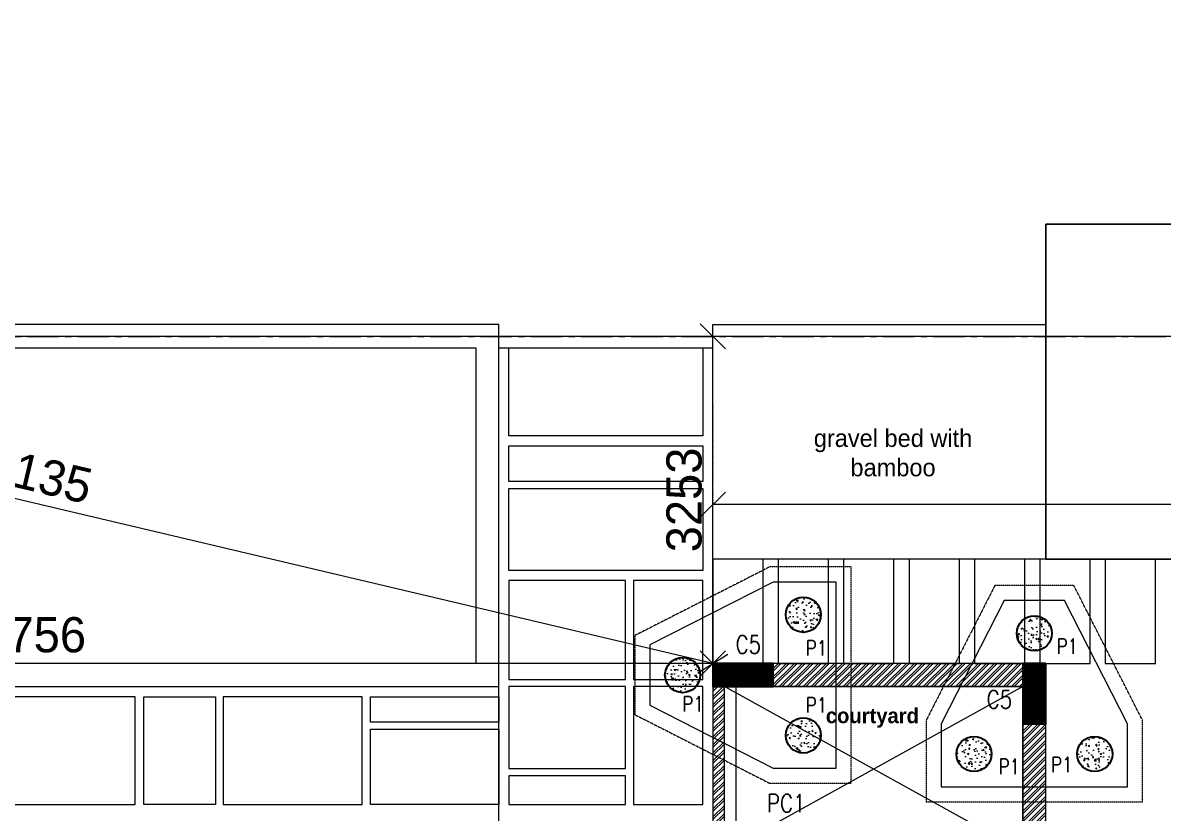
# Model space of a CAD drawing. Header units: metres. Extents: x 5205117 to 5948571, y 646915 to 1143748.
# Drawn here: x 5611724 to 5623055, y 805482 to 813341 of the extents above; entities that cross this region are included whole.
import ezdxf

# ---------------------------------------------------------------- set-up
doc = ezdxf.new("R2010")
doc.units = ezdxf.units.M
doc.header["$MEASUREMENT"] = 0
doc.header["$PDMODE"] = 35
doc.header["$PDSIZE"] = 10
for name, pattern in [('CENTER', [2, 1.25, -0.25, 0.25, -0.25]), ('DASHED', [0.75, 0.5, -0.25]), ('DOT2', [0.125, 0, -0.125]), ('HIDDEN', [0.375, 0.25, -0.125])]:
    doc.linetypes.add(name, pattern=pattern)
doc.layers.get('0').update_dxf_attribs({"color": 1, "linetype": 'DASHED', "lineweight": 30})
for name, color, linetype, lineweight in [('A-Center line', 1, 'CENTER', 9), ('dim start point', 10, 'Continuous', 0), ('PLOT', 7, 'Continuous', 5), ('S-COLUMN & WALL', 5, 'Continuous', 30), ('S-COLUMN_H', 250, 'Continuous', 0), ('S-FOUND-EXCAVATION', 253, 'HIDDEN', 0), ('S-FOUND-FOOTING', 7, 'Continuous', 15), ('S-PILE', 96, 'Continuous', 30), ('S-TEXT COL.', 1, 'Continuous', 0), ('S-TEXT PILE', 7, 'Continuous', 0)]:
    doc.layers.add(name, color=color, linetype=linetype, lineweight=lineweight)
doc.layers.add('A-GF', color=8, linetype='Continuous', lineweight=0, transparency=0.5)
doc.styles.add('CENTURY GOTHIC', font='GOTHIC.TTF')
doc.styles.add('MtXpl_Century_Gothic', font='GOTHICB.TTF')
doc.styles.add('SETU 1', font='romans.shx', dxfattribs={"width": 0.8})
doc.styles.get("Standard").update_dxf_attribs({"font": 'GOTHIC.TTF'})
doc.dimstyles.get("Standard").update_dxf_attribs({"dimtxt": 2, "dimasz": 1, "dimexe": 0, "dimexo": 0, "dimgap": 0.1, "dimtad": 1, "dimdsep": 46, "dimtxsty": 'Standard', "dimblk": 'OBLIQUE', "dimcen": 0.1, "dimclrd": 256, "dimclre": 256, "dimclrt": 256, "dimadec": 0, "dimazin": 0, "dimtfac": 1, "dimtofl": 0, "dimtmove": 1, "dimatfit": 2, "dimldrblk": 'OPEN90', "dimfxl": 1, "dimtolj": 1, "dimtzin": 0, "dimlwd": -1, "dimlwe": -1, "dimarcsym": 0})

# ---------------------------------------------------------------- blocks, each defined once
blk = doc.blocks.new('P2')
at = {"layer": 'S-PILE', "lineweight": 0}
h = blk.add_hatch(dxfattribs=at)
h.set_pattern_fill('AR-CONC', color=256, scale=20)
h.set_pattern_definition([(50, (0, 0), (143.4520365201507, -12.55042699651902), [15, -165]), (355, (0, 0), (-27.7502667226, 150.4384267400024), [12, -132]), (100.45144446, (11.9543362, -1.0458688), (115.7017693454224, 137.8879981937259), [12.74803839999999, -140.2284223999999]), (46.1842, (0, 40), (213.4482661343145, -33.10385615861531), [22.5, -247.5]), (96.63563549000003, (17.787349, 37.2413386), (186.9323891348456, 194.8237201549101), [19.1220684, -210.3427519999999]), (351.18416399, (0, 40), (186.9323890109546, 194.823720053998), [18, -198.0000002]), (21, (20, 30), (119.3814104236923, -80.52377813306776), [15, -165]), (326, (20, 30), (48.66306638431634, 145.0300090093706), [12, -132]), (71.45144474, (29.94845080000001, 23.2896852), (168.0444753459942, 64.50623056127077), [12.748038, -140.2284224]), (37.5, (0, 0), (2.431971063458133, 66.5787707662623), [0, -130.4, 0, -134, 0, -132.5]), (7.499999999999999, (0, 0), (52.61390748842972, 78.88234237647205), [0, -76.39999999999999, 0, -127.4, 0, -50.5]), (327.5, (-44.59999999999999, 0), (106.7644872344818, -4.510974346875951), [0, -50, 0, -156, 0, -207]), (317.5, (-64.6, 0), (116.6372338684772, 20.02099646646354), [0, -65, 0, -103.6, 0, -147])])
edge = h.paths.add_edge_path()
edge.add_arc((0, 0), 175, 0, 360)
at = {"layer": 'S-PILE'}
blk.add_circle((0, 0), 175, dxfattribs=at)
blk = doc.blocks.new('_Oblique')
at = {"color": 0, "linetype": 'ByBlock', "lineweight": -2}
blk.add_line((-0.5, -0.5), (0.5, 0.5), dxfattribs=at)
blk = doc.blocks.new('*D717')
at = {"layer": 'Defpoints', "color": 0, "ltscale": 5, "transparency": 16777216}
for p in [(5604824.077385905, 810223.1959077073), (5604824.078498544, 810223.2006128607), (5618580.129803659, 806970.2669088675)]:
    blk.add_point(p, dxfattribs=at)
at = {"layer": 'dim start point', "linetype": 'DOT2', "ltscale": 5, "transparency": 16777216}
for p, q in [((5604824.077385905, 810223.1959077073), (5604824.078498544, 810223.2006128607)), ((5618580.129803659, 806970.2669088675), (5618580.130916298, 806970.2716140207))]:
    blk.add_line(p, q, dxfattribs=at)
at = {"layer": 'dim start point', "color": 1, "ltscale": 5, "transparency": 16777216}
blk.add_line((5618580.130916298, 806970.2716140207), (5604824.078498544, 810223.2006128607), dxfattribs=at)
at = {"layer": 'dim start point', "color": 1, "ltscale": 5, "transparency": 16777216, "xscale": 250, "yscale": 250, "zscale": 250}
for p, rotation in [((5604824.078498544, 810223.2006128607), 166.6955188951091), ((5618580.130916298, 806970.2716140207), 346.6955188951091)]:
    blk.add_blockref('_Oblique', p, dxfattribs=dict(at, rotation=rotation))
at = {"layer": 'dim start point', "color": 1, "ltscale": 5, "transparency": 16777216, "insert": (5611767.415236819, 808872.922610638), "char_height": 350, "attachment_point": 5, "rotation": 346.6955188951091}
blk.add_mtext('\\A1;14135', dxfattribs=at)
blk = doc.blocks.new('_Open90')
at = {"color": 0, "linetype": 'ByBlock', "lineweight": -2}
for p, q in [((-0.5, 0.5), (0, 0)), ((0, 0), (-1, 0)), ((0, 0), (-0.5, -0.5))]:
    blk.add_line(p, q, dxfattribs=at)
blk = doc.blocks.new('*D718')
at = {"layer": 'Defpoints', "color": 0, "ltscale": 5, "transparency": 16777216}
for p in [(5618580.129804615, 810223.1959077078), (5620451.777131904, 810223.1959077078), (5620451.777131904, 806970.2669088684)]:
    blk.add_point(p, dxfattribs=at)
at = {"layer": 'dim start point', "linetype": 'DOT2', "ltscale": 5, "transparency": 16777216}
for p, q in [((5620451.777131904, 810223.1959077078), (5618580.129804615, 810223.1959077078)), ((5620451.777131904, 806970.2669088684), (5618580.129804615, 806970.2669088684))]:
    blk.add_line(p, q, dxfattribs=at)
at = {"layer": 'dim start point', "color": 1, "ltscale": 5, "transparency": 16777216}
blk.add_line((5618580.129804615, 806970.2669088684), (5618580.129804615, 810223.1959077078), dxfattribs=at)
at = {"layer": 'dim start point', "color": 1, "ltscale": 5, "transparency": 16777216, "xscale": 250, "yscale": 250, "zscale": 250}
for p, rotation in [((5618580.129804615, 810223.1959077078), 90), ((5618580.129804615, 806970.2669088684), 270)]:
    blk.add_blockref('_Oblique', p, dxfattribs=dict(at, rotation=rotation))
at = {"layer": 'dim start point', "color": 1, "ltscale": 5, "transparency": 16777216, "insert": (5618296.326269605, 808596.7314082863), "char_height": 350, "attachment_point": 5, "rotation": 90}
blk.add_mtext('\\A1;3253', dxfattribs=at)
blk = doc.blocks.new('*D719')
at = {"layer": 'Defpoints', "color": 0, "ltscale": 5, "transparency": 16777216}
for p in [(5604824.09839579, 806970.2669088675), (5618580.129804613, 806827.7766421365), (5604824.09839579, 806378.3893854052)]:
    blk.add_point(p, dxfattribs=at)
at = {"layer": 'dim start point', "linetype": 'DOT2', "ltscale": 5, "transparency": 16777216}
for p, q in [((5604824.09839579, 806378.3893854052), (5604824.09839579, 806970.2669088675)), ((5618580.129804613, 806827.7766421365), (5618580.129804613, 806970.2669088675))]:
    blk.add_line(p, q, dxfattribs=at)
at = {"layer": 'dim start point', "color": 1, "ltscale": 5, "transparency": 16777216}
blk.add_line((5618580.129804613, 806970.2669088675), (5604824.09839579, 806970.2669088675), dxfattribs=at)
at = {"layer": 'dim start point', "color": 1, "ltscale": 5, "transparency": 16777216, "xscale": 250, "yscale": 250, "zscale": 250, "rotation": 180}
blk.add_blockref('_Oblique', (5604824.09839579, 806970.2669088675), dxfattribs=at)
at = {"layer": 'dim start point', "color": 1, "ltscale": 5, "transparency": 16777216, "xscale": 250, "yscale": 250, "zscale": 250}
blk.add_blockref('_Oblique', (5618580.129804613, 806970.2669088675), dxfattribs=at)
at = {"layer": 'dim start point', "color": 1, "ltscale": 5, "transparency": 16777216, "insert": (5611702.114100202, 807254.0704438777), "char_height": 350, "attachment_point": 5}
blk.add_mtext('\\A1;13756', dxfattribs=at)
blk = doc.blocks.new('*D723')
at = {"layer": 'Defpoints', "color": 0, "ltscale": 5, "transparency": 16777216}
for p in [(5618580.129804615, 809546.2904261367), (5634225.129804617, 809546.2904261367), (5618580.129804615, 808550.3449838384)]:
    blk.add_point(p, dxfattribs=at)
at = {"layer": 'dim start point', "linetype": 'DOT2', "ltscale": 5, "transparency": 16777216}
for p, q in [((5618580.129804615, 809546.2904261367), (5618580.129804615, 808550.3449838384)), ((5634225.129804617, 809546.2904261367), (5634225.129804617, 808550.3449838384))]:
    blk.add_line(p, q, dxfattribs=at)
at = {"layer": 'dim start point', "color": 1, "ltscale": 5, "transparency": 16777216}
blk.add_line((5634225.129804617, 808550.3449838384), (5618580.129804615, 808550.3449838384), dxfattribs=at)
at = {"layer": 'dim start point', "color": 1, "ltscale": 5, "transparency": 16777216, "xscale": 250, "yscale": 250, "zscale": 250, "rotation": 180}
blk.add_blockref('_Oblique', (5618580.129804615, 808550.3449838384), dxfattribs=at)
at = {"layer": 'dim start point', "color": 1, "ltscale": 5, "transparency": 16777216, "xscale": 250, "yscale": 250, "zscale": 250}
blk.add_blockref('_Oblique', (5634225.129804617, 808550.3449838384), dxfattribs=at)
at = {"layer": 'dim start point', "color": 1, "ltscale": 5, "transparency": 16777216, "insert": (5626402.629804617, 808834.1485188486), "char_height": 350, "attachment_point": 5}
blk.add_mtext('\\A1;15645', dxfattribs=at)

msp = doc.modelspace()

# ---------------------------------------------------------------- hatches: boundary and pattern name
at = {"layer": 'A-GF', "ltscale": 5}
h = msp.add_hatch(dxfattribs=at)
h.set_pattern_fill('ANSI32', color=256, scale=150)
h.set_pattern_definition([(45.00000000000002, (2167256.310370587, 417492.5538068599), (-39.77475644174333, 39.77475644174326), []), (45.00000000000002, (2167282.826874837, 417492.5538068599), (-39.77475644174333, 39.77475644174326), [])])
h.paths.add_polyline_path([(5618810.129804614, 794270.2669088679), (5618810.129804614, 798860.2669088679), (5618580.129804613, 798860.2669088679), (5618580.129804613, 796260.2669088679), (5614885.129804613, 796260.2669088679), (5614885.129804613, 796145.2669088679), (5617450.129804613, 796145.2669088679), (5617450.129804613, 796030.266908868), (5618580.129804613, 796030.266908868), (5618580.129804613, 794270.2669088679), (5617680.129804613, 794270.2669088679), (5617680.129804613, 794880.2669088678), (5617450.129804613, 794880.2669088678), (5617450.129804613, 794270.2669088679), (5615000.129804612, 794270.2669088679), (5615000.129804612, 795295.266908868), (5614885.129804613, 795295.266908868), (5614885.129804613, 794270.2669088679), (5613285.129804613, 794270.2669088679), (5613285.129804613, 796145.2669088679), (5613885.129804613, 796145.2669088679), (5613885.129804613, 796260.2669088679), (5613055.129804613, 796260.2669088679), (5613055.129804613, 794040.266908868), (5621890.129804613, 794040.266908868), (5621890.129804613, 798335.2669088678), (5621660.129804613, 798335.2669088678), (5621660.129804613, 794270.2669088679)])
h.paths.add_polyline_path([(5631040.129804613, 794755.2669088679), (5628120.129804613, 794755.2669088679), (5628120.129804613, 794270.2669088679), (5631040.129804613, 794270.2669088679)], flags=16)
h.paths.add_polyline_path([(5627890.129804613, 794040.266908868), (5631270.129804613, 794040.266908868), (5631270.129804613, 794870.2669088679), (5627890.129804613, 794870.2669088679)])
h.paths.add_polyline_path([(5632265.129804612, 794525.2669088678), (5632265.129804612, 794270.2669088679), (5631685.129804613, 794270.2669088679), (5631685.129804613, 794525.2669088678)], flags=16)
h.paths.add_polyline_path([(5631570.129804613, 794040.266908868), (5631570.129804613, 794640.266908868), (5632495.129804612, 794640.266908868), (5632495.129804612, 794040.266908868)])
h.paths.add_polyline_path([(5631685.129804613, 798150.266908868), (5631685.129804613, 798405.2669088679), (5632265.129804612, 798405.2669088679), (5632265.129804612, 798150.266908868)], flags=16)
h.paths.add_polyline_path([(5632495.129804612, 798635.2669088678), (5632495.129804612, 798035.2669088678), (5631570.129804613, 798035.2669088678), (5631570.129804613, 798635.2669088678)], flags=17)
h.paths.add_polyline_path([(5631040.129804613, 800090.2669088679), (5631040.129804613, 797805.2669088679), (5631270.129804613, 797805.2669088679), (5631270.129804613, 799860.2669088679), (5634225.129804613, 799860.2669088679), (5634225.129804613, 800460.2669088679), (5633510.129804612, 800460.2669088679), (5633510.129804612, 800090.2669088679)])
h.paths.add_polyline_path([(5633995.129804612, 800345.2669088678), (5633625.129804613, 800345.2669088678), (5633625.129804613, 800090.2669088679), (5633995.129804612, 800090.2669088679)], flags=16)
h.paths.add_polyline_path([(5629720.129804614, 803910.2669088679), (5629720.12980461, 805840.2669088676), (5629835.12980461, 805840.2669088676), (5629835.129804613, 804025.2669088678), (5631880.129804613, 804025.2669088678), (5631880.129804613, 805940.2669088679), (5631995.129804614, 805940.2669088679), (5631995.129804614, 805365.2669088679), (5633995.129804612, 805365.2669088679), (5633995.129804612, 806740.2669088679), (5631157.629804613, 806740.2669088679), (5631157.629804613, 806970.2669088679), (5634225.129804613, 806970.2669088679), (5634225.129804613, 803540.2669088678), (5633510.129804612, 803540.2669088678), (5633510.129804612, 803910.2669088679), (5632795.129804613, 803910.2669088679), (5632795.129804613, 804025.2669088678), (5633995.129804612, 804025.2669088678), (5633995.129804612, 805250.266908868), (5631995.129804614, 805250.266908868), (5631995.129804614, 803910.2669088679)])
h.paths.add_polyline_path([(5633995.129804612, 803655.2669088676), (5633625.129804613, 803655.2669088676), (5633625.129804613, 803910.2669088675), (5633995.129804612, 803910.2669088675)], flags=16)
h.paths.add_polyline_path([(5621060.129804613, 799860.2669088679), (5621890.129804613, 799860.2669088679), (5621890.129804613, 801490.2669088678), (5621060.129804613, 801490.2669088678)])
h.paths.add_polyline_path([(5621060.129804613, 803105.2669088678), (5621060.129804613, 802990.2669088679), (5621890.129804613, 802990.2669088679), (5621890.129804613, 806970.2669088679), (5618580.129804613, 806970.2669088679), (5618580.129804613, 802990.2669088679), (5620160.129804613, 802990.2669088679), (5620160.129804613, 803105.2669088678), (5618695.129804613, 803105.2669088678), (5618695.129804613, 806740.2669088679), (5621660.129804613, 806740.2669088679), (5621660.129804613, 805100.266908868), (5620045.129804613, 805100.266908868), (5620045.129804613, 804005.2669088678), (5620160.129804613, 804005.2669088678), (5620160.129804613, 804985.2669088679), (5621660.129804613, 804985.2669088679), (5621660.129804613, 803105.2669088678)])
h.paths.add_polyline_path([(5621290.129804613, 801260.2669088678), (5621775.129804612, 801260.2669088678), (5621775.129804612, 800090.2669088679), (5621290.129804613, 800090.2669088679)], flags=16)
h.paths.add_polyline_path([(5616385.129804613, 803105.2669088678), (5616640.129804612, 803105.2669088678), (5616640.129804612, 803910.2669088675), (5616385.129804613, 803910.2669088675)], flags=16)
h.paths.add_polyline_path([(5616755.129804613, 801490.2669088678), (5616755.129804613, 800890.266908868), (5616155.129804613, 800890.266908868), (5616155.129804613, 804140.2669088678), (5616755.129804613, 804140.2669088678), (5616755.129804613, 802990.2669088679), (5616385.129804613, 802990.2669088679), (5616385.129804613, 801490.2669088678)])
h.paths.add_polyline_path([(5616385.129804613, 801260.2669088678), (5616385.129804613, 801005.2669088679), (5616640.129804612, 801005.2669088679), (5616640.129804612, 801260.2669088678)], flags=16)
h.paths.add_polyline_path([(5618810.129804614, 801490.2669088678), (5618810.129804614, 799860.2669088679), (5613885.129804613, 799860.2669088679), (5613885.129804613, 799490.266908868), (5613055.129804613, 799490.266908868), (5613055.129804613, 800090.2669088679), (5618580.129804613, 800090.2669088679), (5618580.129804613, 801490.2669088678)])
h.paths.add_polyline_path([(5613655.129804612, 799605.266908868), (5613285.129804613, 799605.266908868), (5613285.129804613, 799860.2669088679), (5613655.129804612, 799860.2669088679)], flags=16)
h.paths.add_polyline_path([(5619935.129804613, 798335.2669088678), (5619935.129804613, 795370.2669088679), (5620535.129804612, 795370.2669088679), (5620535.129804612, 798335.2669088678)], flags=17)
h.paths.add_polyline_path([(5620050.129804613, 798105.2669088679), (5620050.129804613, 795600.2669088679), (5620420.129804613, 795600.2669088679), (5620420.129804613, 798105.2669088679)], flags=16)
h.paths.add_polyline_path([(5628720.129804613, 800090.2669088683), (5628120.129804613, 800090.2669088678), (5628120.129804613, 803910.2669088679), (5628720.129804613, 803910.2669088679), (5628720.129804613, 804140.2669088679), (5628120.129804613, 804140.2669088681), (5628120.129804613, 806740.2669088679), (5628720.129804613, 806740.2669088679), (5628720.129804613, 806970.2669088679), (5627890.129804613, 806970.2669088679), (5627890.129804613, 799860.2669088675), (5628720.129804613, 799860.2669088683)])
h.paths.add_polyline_path([(5630557.629804612, 806970.2669088678), (5629720.129804614, 806970.2669088678), (5629720.129804614, 806740.2669088684), (5630557.629804612, 806740.2669088684)], flags=17)
at = {"layer": 'A-GF', "ltscale": 100}
h = msp.add_hatch(dxfattribs=at)
h.set_pattern_fill('ANSI31', color=256, scale=75.00000000000001, angle=180)
h.set_pattern_definition([(224.9999999999999, (2325299.588908219, 626798.4984170427), (6.629126073623886, -6.629126073623883), [])])
h.paths.add_polyline_path([(5616755.129804613, 803910.2669088675), (5616155.129804613, 803910.2669088675), (5616155.129804613, 804140.2669088678), (5616755.129804613, 804140.2669088678)])
h.paths.add_polyline_path([(5628120.129804613, 806970.2669088678), (5627890.129804613, 806970.2669088678), (5627890.129804613, 806370.2669088678), (5628120.129804613, 806370.2669088678)])
h.paths.add_polyline_path([(5634225.129804613, 806370.2669088678), (5633995.129804612, 806370.2669088678), (5633995.129804612, 806970.2669088678), (5634225.129804613, 806970.2669088678)])
h.paths.add_polyline_path([(5634225.129804613, 799860.2669088673), (5634225.129804613, 800090.2669088672), (5633395.129804613, 800090.2669088679), (5633395.129804613, 799860.2669088679)])
h.paths.add_polyline_path([(5631270.129804613, 799490.266908868), (5631040.129804613, 799490.266908868), (5631040.129804613, 800090.2669088679), (5631270.129804613, 800090.2669088679)])
h.paths.add_polyline_path([(5631270.129804613, 794040.266908868), (5631040.129804613, 794040.266908868), (5631040.129804613, 794870.2669088679), (5631270.129804613, 794870.2669088679)])
h.paths.add_polyline_path([(5621060.129804613, 799860.2669088679), (5621060.129804613, 800090.2669088679), (5621890.129804613, 800090.2669088679), (5621890.129804613, 799860.2669088679)])
h.paths.add_polyline_path([(5621890.129804613, 806370.2669088678), (5621660.129804613, 806370.2669088678), (5621660.129804613, 806970.2669088679), (5621890.129804613, 806970.2669088679)])
h.paths.add_polyline_path([(5618580.129804613, 806740.2669088682), (5618580.129804613, 806970.2669088682), (5619180.129804613, 806970.2669088682), (5619180.129804613, 806740.2669088682)])
h.paths.add_polyline_path([(5617080.129804613, 794040.266908868), (5617080.129804613, 794270.2669088679), (5617680.129804613, 794270.2669088679), (5617680.129804613, 794040.266908868)])
h.paths.add_polyline_path([(5621060.129804613, 794040.2669088678), (5621060.129804613, 794270.2669088678), (5621890.129804613, 794270.2669088681), (5621890.129804613, 794040.2669088681)])
h.paths.add_polyline_path([(5613055.129804613, 794040.266908868), (5613055.129804613, 794270.2669088679), (5613655.129804612, 794270.2669088679), (5613655.129804612, 794040.266908868)])
h.paths.add_polyline_path([(5613055.129804613, 800090.2669088681), (5613285.129804613, 800090.2669088681), (5613285.129804613, 799490.266908868), (5613055.129804613, 799490.266908868)])
h.paths.add_polyline_path([(5618210.129804613, 799860.2669088679), (5618210.129804613, 800090.2669088679), (5618810.129804614, 800090.2669088679), (5618810.129804614, 799860.2669088679)])
h.paths.add_polyline_path([(5616155.637257334, 801490.2669088678), (5616155.637257334, 800890.266908868), (5616385.637257334, 800890.266908868), (5616385.637257334, 801490.2669088678)])
h.paths.add_polyline_path([(5628720.129804613, 799860.2669088679), (5627890.129804613, 799860.2669088679), (5627890.129804613, 800090.2669088679), (5628720.129804613, 800090.2669088679)])
h.paths.add_polyline_path([(5627890.129804613, 794270.2669088679), (5628720.129804613, 794270.2669088679), (5628720.129804613, 794040.266908868), (5627890.129804613, 794040.266908868)])
h.paths.add_polyline_path([(5634225.129804613, 803910.2669088675), (5633995.129804612, 803910.2669088675), (5633995.129804612, 804510.2669088675), (5634225.129804613, 804510.2669088675)])
h.paths.add_polyline_path([(5628120.129804613, 803910.2669088679), (5627890.129804613, 803910.2669088679), (5627890.129804613, 804510.2669088679), (5628120.129804613, 804510.2669088679)])
h.paths.add_polyline_path([(5621890.129804613, 802990.2669088679), (5621660.129804613, 802990.2669088679), (5621660.129804613, 803590.2669088679), (5621890.129804613, 803590.2669088679)])
at = {"layer": 'S-COLUMN_H'}
h = msp.add_hatch(color=256, dxfattribs=at)
h.dxf.hatch_style = 1
h.paths.add_polyline_path([(5618580.129804612, 806970.2669088675), (5618580.129804612, 806740.2669088675), (5619180.129804611, 806740.2669088675), (5619180.129804611, 806970.2669088675)])
h = msp.add_hatch(color=256, dxfattribs=at)
h.dxf.hatch_style = 1
h.paths.add_polyline_path([(5621890.129804612, 806970.2669088678), (5621660.129804612, 806970.2669088678), (5621660.129804612, 806370.2669088678), (5621890.129804612, 806370.2669088678)])

# ---------------------------------------------------------------- linework, layer by layer
at = {"layer": 'A-Center line', "ltscale": 250}
msp.add_line((5604270.46249656, 810223.1959077073), (5654614.991915919, 810223.1959077073), dxfattribs=at)
at = {"layer": 'A-GF', "ltscale": 10}
for p, q in [((5618580.129803659, 806970.2669088678), (5618580.129803659, 810340.2669088676)), ((5618580.129803659, 810340.2669088676), (5621890.129803659, 810340.2669088676)), ((5616455.12980366, 810110.2669088676), (5618580.129803659, 810110.2669088676)), ((5618580.129804613, 806970.2669088679), (5616455.129804613, 806970.2669088679)), ((5616455.129804613, 804140.2669088678), (5616455.129804613, 806970.2669088679))]:
    msp.add_line(p, q, dxfattribs=at)
at = {"layer": 'A-GF', "ltscale": 5}
for p, q in [((5621660.129804613, 806740.2669088679), (5618695.129804613, 805100.266908868)), ((5621660.129804613, 805100.266908868), (5618695.129804613, 806740.2669088679))]:
    msp.add_line(p, q, dxfattribs=at)
at = {"layer": 'A-GF', "ltscale": 10}
for points in [[(5605054.077385903, 806740.2288738326), (5616455.121690752, 806740.5221632554), (5616455.029986383, 810341.311219676), (5605055.137131692, 810341.311219676), (5605055.137131692, 813341.3112196759), (5604824.077385905, 813341.3112196759), (5604824.077385905, 810110.2669088676), (5604824.077385905, 810110.2669088676), (5604824.077385905, 806740.2259154154), (5605054.077385903, 806740.2259154154), (5605054.077385903, 810110.2669088676), (5616225.129803659, 810109.2225980595), (5616225.129803659, 806970.2669088678), (5605054.077385903, 806970.2669088678)], [(5626618.212755205, 811340.2669088676), (5627890.12980366, 811340.2669088676), (5627890.12980366, 808006.3685556487), (5621890.129803659, 808006.3685556487), (5621890.129803659, 811340.2669088676), (5623162.046853066, 811340.2669088676)], [(5623162.046853066, 811340.2669088676), (5621890.129803659, 811340.2669088676), (5621890.129803659, 808006.3685556487), (5627890.12980366, 808006.3685556487), (5627890.12980366, 811340.2669088676), (5626618.212755205, 811340.2669088676)]]:
    msp.add_lwpolyline(points, dxfattribs=at)
for points in [[(5621890.129803659, 808006.3685556487), (5618580.129803659, 808006.3685556487), (5618580.129803659, 810340.2669088676), (5621890.129803659, 810340.2669088676)], [(5616555.129804614, 809233.9868346289), (5616555.129804614, 810109.2225980595), (5618481.181813242, 810109.2225980595), (5618481.181813242, 809233.9868346289)], [(5616555.129804614, 808781.5992237167), (5616555.121697428, 809133.9868345096), (5618481.173706056, 809133.9868345096), (5618481.181813242, 808781.5992237167)], [(5616555.129804614, 807895.2717481689), (5616555.129804614, 808710.145356758), (5618481.181813242, 808710.145356758), (5618481.181813242, 807895.2717481689)], [(5618580.129803659, 806970.2669088678), (5619080.129803659, 806970.2669088678), (5619080.129803659, 808006.3685556487), (5618580.129803659, 808006.3685556487)], [(5619230.129803659, 806970.2669088678), (5619730.129803659, 806970.2669088678), (5619730.129803659, 808006.3685556487), (5619230.129803659, 808006.3685556487)], [(5619880.129804613, 806970.2669088678), (5620380.129804613, 806970.2669088678), (5620380.129804613, 808006.3685556487), (5619880.129804613, 808006.3685556487)], [(5620530.12980366, 806970.2669088678), (5621030.129803659, 806970.2669088678), (5621030.129803659, 808006.3685556487), (5620530.12980366, 808006.3685556487)], [(5621180.129804613, 806970.2669088678), (5621680.129804612, 806970.2669088678), (5621680.129804612, 808006.3685556487), (5621180.129804613, 808006.3685556487)], [(5621830.12980366, 806970.2669088678), (5622330.12980366, 806970.2669088678), (5622330.12980366, 808006.3685556487), (5621830.12980366, 808006.3685556487)], [(5622480.129803659, 806970.2669088678), (5622980.129803659, 806970.2669088678), (5622980.129803659, 808006.3685556487), (5622480.129803659, 808006.3685556487)], [(5616555.129804614, 807795.2717481687), (5616555.129804614, 806812.0671011047), (5617713.811437608, 806812.0671011047), (5617713.811437608, 807795.2717481687)], [(5617791.299302102, 807795.2717481687), (5617791.307466509, 806812.0671011047), (5618481.190808298, 806812.0671011047), (5618481.182643892, 807795.2717481687)], [(5610999.501751901, 806640.3670328691), (5610999.509804726, 805568.238265498), (5612841.470932009, 805568.2266774013), (5612841.46287346, 806640.3554447726)], [(5612927.905336382, 805569.8420501784), (5612927.897011759, 806640.351194723), (5613639.181733133, 806640.351194723), (5613639.19005871, 805569.8420501784)], [(5613716.676332476, 806640.351194723), (5613716.684497835, 805568.8907991484), (5615096.451181414, 805568.8907991484), (5615096.443017008, 806640.351194723)], [(5615180.131678584, 806387.8792979554), (5615180.123571398, 806640.351194723), (5616455.121697428, 806640.351194723), (5616455.12980366, 806387.8792979554)], [(5616555.129804614, 806740.6132341458), (5616555.129804614, 805925.7396255567), (5617713.811437608, 805925.7396255567), (5617713.811437608, 806740.6132341458)], [(5617791.299302102, 806740.1731686429), (5617791.307466509, 805568.8907991484), (5618481.190808298, 805568.8907991484), (5618481.182643892, 806740.1731686429)], [(5615180.131678584, 805568.5444738701), (5615180.131678584, 806316.4254308775), (5616455.12980366, 806316.4254308775), (5616455.12980366, 805568.5444738701)], [(5616555.129804614, 805854.2857585981), (5616555.121697428, 805568.8907991484), (5617713.80487156, 805568.8641426399), (5617713.811437608, 805854.2857585981)]]:
    msp.add_lwpolyline(points, close=True, dxfattribs=at)
at = {"layer": 'A-GF', "ltscale": 5}
for points in [[(5621060.129804613, 803105.2669088678), (5621060.129804613, 802990.2669088679), (5621890.129804613, 802990.2669088679), (5621890.129804613, 806970.2669088679), (5618580.129804613, 806970.2669088679), (5618580.129804613, 802990.2669088679), (5620160.129804613, 802990.2669088679), (5620160.129804613, 803105.2669088678), (5618695.129804613, 803105.2669088678), (5618695.129804613, 806740.2669088679), (5621660.129804613, 806740.2669088679), (5621660.129804613, 805100.266908868), (5620045.129804613, 805100.266908868), (5620045.129804613, 804005.2669088678), (5620160.129804613, 804005.2669088678), (5620160.129804613, 804985.2669088679), (5621660.129804613, 804985.2669088679), (5621660.129804613, 803105.2669088678)], [(5621660.129804613, 805100.2669088681), (5621660.129804613, 806740.2669088679), (5618810.129804614, 806740.2669088679), (5618810.129804614, 805100.2669088681)]]:
    msp.add_lwpolyline(points, close=True, dxfattribs=at)
at = {"layer": 'A-GF', "ltscale": 5, "flags": 128}
for points in [[(5618580.129804613, 806740.2669088682), (5618580.129804613, 806970.2669088682), (5619180.129804613, 806970.2669088682), (5619180.129804613, 806740.2669088682)], [(5621890.129804613, 806370.2669088678), (5621660.129804613, 806370.2669088678), (5621660.129804613, 806970.2669088679), (5621890.129804613, 806970.2669088679)]]:
    msp.add_lwpolyline(points, close=True, dxfattribs=at)
at = {"layer": 'PLOT', "ltscale": 0.5}
msp.add_line((5604824.09839579, 810225.2669088681), (5652688.086498703, 810225.2669088681), dxfattribs=at)
at = {"layer": 'S-COLUMN & WALL', "color": 5}
for points in [[(5618580.129804612, 806970.2669088675), (5618580.129804612, 806740.2669088675), (5619180.129804611, 806740.2669088675), (5619180.129804611, 806970.2669088675)], [(5621890.129804612, 806970.2669088678), (5621660.129804612, 806970.2669088678), (5621660.129804612, 806370.2669088678), (5621890.129804612, 806370.2669088678)]]:
    msp.add_lwpolyline(points, close=True, dxfattribs=at)
at = {"layer": 'S-FOUND-EXCAVATION'}
for points in [[(5619955.129879212, 807930.2668923846), (5619144.719633718, 807930.2668923846), (5617805.129879211, 807247.9720032433), (5617805.129879211, 806462.5618099553), (5619144.719632314, 805780.2668923846), (5619955.129879212, 805780.2668923846)], [(5622850.129791945, 805595.2668342682), (5622850.129791945, 806405.6770797613), (5622167.834902804, 807745.2668342683), (5621382.424709516, 807745.2668342683), (5620700.129791945, 806405.6770811648), (5620700.129791945, 805595.2668342682)]]:
    msp.add_lwpolyline(points, close=True, dxfattribs=at)
at = {"layer": 'S-FOUND-FOOTING', "color": 1}
for points in [[(5619805.12987921, 807780.2668923846), (5619180.129830915, 807780.2668923846), (5617955.129879211, 807155.2669056805), (5617955.129879211, 806555.2669056804), (5619180.129830915, 805930.2668923846), (5619805.12987921, 805930.2668923846), (5619805.12987921, 807780.2668923846)], [(5622700.129791946, 805745.2668342682), (5622700.129791946, 806370.2668825634), (5622075.129805241, 807595.2668342683), (5621475.129805242, 807595.2668342683), (5620850.129791945, 806370.2668825634), (5620850.129791945, 805745.2668342682), (5622700.129791946, 805745.2668342682)]]:
    msp.add_lwpolyline(points, dxfattribs=at)

# ---------------------------------------------------------------- block references
at = {"layer": 'S-PILE', "rotation": 90.00000000000003}
for p in [(5619479.993452641, 807455.2669005337), (5618280.129830915, 806855.2669056805), (5619479.993452639, 806255.2669005338)]:
    msp.add_blockref('P2', p, dxfattribs=at)
at = {"layer": 'S-PILE'}
for p in [(5621775.129805241, 807270.2668825634), (5621175.129800094, 806070.40326084), (5622375.129800095, 806070.4032608398)]:
    msp.add_blockref('P2', p, dxfattribs=at)

# ---------------------------------------------------------------- texts
at = {"layer": 'A-GF', "style": 'MtXpl_Century_Gothic'}
msp.add_text('courtyard', height=150, dxfattribs=at).set_placement((5619702.936050142, 806377.1533806558))
at = {"layer": 'A-GF', "ltscale": 10, "insert": (5620371.005618097, 809064.0782424047), "char_height": 175, "width": 2623.693540662481, "attachment_point": 5, "style": 'CENTURY GOTHIC'}
msp.add_mtext('\\pxqc;gravel bed with\\Pbamboo ', dxfattribs=at)
at = {"layer": 'S-TEXT COL.', "color": 1, "true_color": 0xe61414, "style": 'SETU 1', "width": 0.8}
for p in [(5618806.453641402, 807069.5985338727), (5621301.527460942, 806522.9051501381)]:
    msp.add_text('C5', height=180, dxfattribs=at).set_placement(p)
at = {"layer": 'S-TEXT COL.', "color": 7, "style": 'SETU 1', "width": 0.8}
msp.add_text('PC1', height=180, dxfattribs=at).set_placement((5619118.632517626, 805491.1357845133))
at = {"layer": 'S-TEXT PILE', "style": 'SETU 1', "width": 0.8}
for p in [(5621997.288683092, 807066.975220872), (5619504.959275125, 807048.7718506425), (5618278.772391668, 806493.275102073), (5619504.959275125, 806481.7619341268), (5621420.988005674, 805871.1093670063), (5621942.792236559, 805890.5681640727)]:
    msp.add_text('P1', height=150, dxfattribs=at).set_placement(p)

# ---------------------------------------------------------------- dimensions: what is measured, and where the dimension line sits
at = {"layer": 'dim start point', "color": 12, "ltscale": 5}
dim = msp.add_aligned_dim(p1=(5618580.129803659, 806970.2669088675), p2=(5604824.077385905, 810223.1959077073), distance=-0.004834918205581618, dimstyle='Standard', override={"dimtxt": 350, "dimasz": 250, "dimgap": 100, "dimdec": 0, "dimclrd": 1, "dimclrt": 1, "dimtdec": 0, "dimfxl": 0.1}, dxfattribs=at)
dim.commit()
dim.dimension.update_dxf_attribs({"geometry": '*D717', "text_midpoint": (5611767.415236819, 808872.922610638)})
dim = msp.add_linear_dim(base=(5618580.129804615, 810223.1959077078), p1=(5620451.777131902, 806970.2669088679), p2=(5620451.777131902, 810223.1959077073), angle=90, dimstyle='Standard', override={"dimtxt": 350, "dimasz": 250, "dimgap": 100, "dimdec": 0, "dimclrd": 1, "dimclrt": 1, "dimtdec": 0, "dimfxl": 0.1}, dxfattribs=at)
dim.commit()
dim.dimension.update_dxf_attribs({"geometry": '*D718', "text_midpoint": (5618296.326269605, 808596.7314082863)})
for base, p1, p2, picture, middle in [((5618580.129804615, 808550.3449838384), (5634225.129804617, 809546.2904261367), (5618580.129804615, 809546.2904261367), '*D723', (5626402.629804617, 808834.1485188486)), ((5604824.09839579, 806970.2669088675), (5618580.129804613, 806827.7766421365), (5604824.09839579, 806378.3893854052), '*D719', (5611702.114100202, 807254.0704438777))]:
    dim = msp.add_linear_dim(base=base, p1=p1, p2=p2, dimstyle='Standard', override={"dimtxt": 350, "dimasz": 250, "dimgap": 100, "dimdec": 0, "dimclrd": 1, "dimclrt": 1, "dimtdec": 0, "dimfxl": 0.1}, dxfattribs=at)
    dim.commit()
    dim.dimension.update_dxf_attribs({"geometry": picture, "text_midpoint": middle})

doc.saveas('drawing.dxf')
